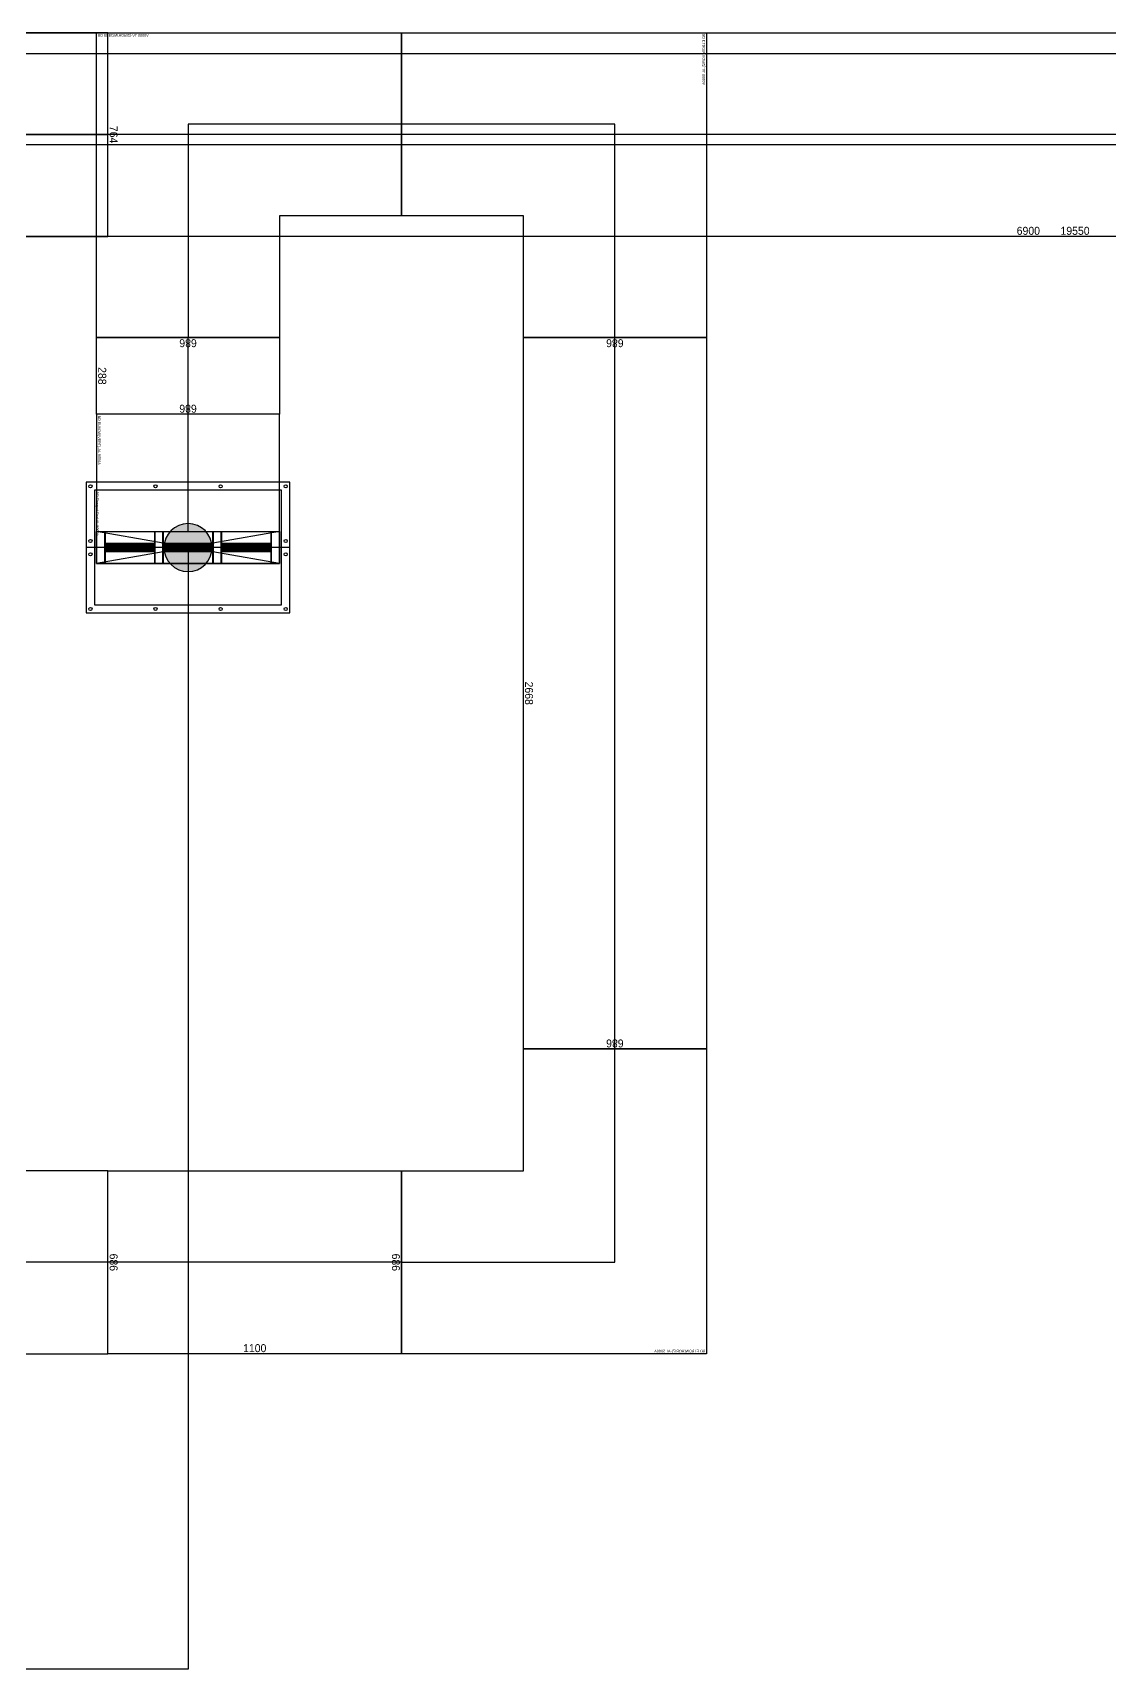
# Model space of a CAD drawing. Header units: millimetres. Extents: x 28486 to 374549, y -351975 to 868946.
# Drawn here: x 291918 to 295953, y 741949 to 748086 of the extents above; entities that cross this region are included whole.
import ezdxf
from ezdxf.enums import TextEntityAlignment as Align

# ---------------------------------------------------------------- set-up
doc = ezdxf.new("R2010")
doc.units = ezdxf.units.MM
doc.header["$LTSCALE"] = 150
doc.layers.get('Defpoints').update_dxf_attribs({"color": 150})
for name, color, linetype in [('-----27 Bus Duct_LV_380-220V', 200, 'Continuous'), ('-----27 Bus Duct_LV_380-220V_LOAD BANK', 7, 'Continuous'), ('-----27 Bus Duct_LV_380-220V_UT', 41, 'Continuous'), ('-----27 Bus Duct_LV_380-220V_UT B', 71, 'Continuous'), ('-----99 Cable Schedule', 2, 'Continuous')]:
    doc.layers.add(name, color=color, linetype=linetype)
doc.styles.add('ELEC', font='')
doc.styles.get("Standard").update_dxf_attribs({"font": ''})
doc.styles.get('ELEC').set_extended_font_data('Dotum')
doc.styles.get('Standard').set_extended_font_data('Dotum')
doc.dimstyles.new('전기통신참고용-치수', dxfattribs={"dimscale": 15, "dimtxt": 2, "dimasz": 0, "dimexe": 0, "dimexo": 0, "dimgap": 0.4, "dimtad": 4, "dimdec": 0, "dimzin": 0, "dimdsep": 46, "dimtxsty": 'Standard', "dimblk": 'NONE', "dimcen": 0, "dimse1": 1, "dimse2": 1, "dimsd1": 1, "dimsd2": 1, "dimclrd": 8, "dimclre": 8, "dimclrt": 8, "dimadec": 0, "dimazin": 0, "dimtfac": 1, "dimtdec": 0, "dimtix": 1, "dimtmove": 2, "dimatfit": 0, "dimldrblk": 'NONE', "dimfxl": 2, "dimtolj": 1, "dimtzin": 0, "dimarcsym": 0})

# ---------------------------------------------------------------- blocks, each defined once
blk = doc.blocks.new('*D2123')
at = {"layer": 'Defpoints', "color": 0, "transparency": 16777216}
for p in [(764, 28033.4), (764, 28033.4), (764, 8483.4)]:
    blk.add_point(p, dxfattribs=at)
at = {"color": 0, "transparency": 16777216, "insert": (743, 18258.4), "char_height": 30, "attachment_point": 5, "rotation": 90}
blk.add_mtext('\\A1;{\\C0;19550}', dxfattribs=at)
blk = doc.blocks.new('_None')
blk = doc.blocks.new('*U2077')
at = {"color": 1}
blk.add_line((343, 8011), (343, -17100), dxfattribs=at)
at = {"color": 0}
blk.add_lwpolyline([(686, -17100), (0, -17100), (0, 8011), (686, 8011)], close=True, dxfattribs=at)
blk = doc.blocks.new('*D764')
at = {"layer": 'Defpoints', "color": 0, "transparency": 16777216}
for p in [(0, 6035.5), (764, 6035.5), (764, 6035.5)]:
    blk.add_point(p, dxfattribs=at)
at = {"color": 0, "transparency": 16777216, "insert": (382, 6014.5), "char_height": 30, "attachment_point": 5}
blk.add_mtext('\\A1;{\\C0;764}', dxfattribs=at)
blk = doc.blocks.new('*D765')
at = {"layer": 'Defpoints', "color": 0, "transparency": 16777216}
for p in [(764, 6035.5), (764, 6035.5), (764, -864.5)]:
    blk.add_point(p, dxfattribs=at)
at = {"color": 0, "transparency": 16777216, "insert": (743, 2585.5), "char_height": 30, "attachment_point": 5, "rotation": 90}
blk.add_mtext('\\A1;{\\C0;6900}', dxfattribs=at)
blk = doc.blocks.new('*D766')
at = {"layer": 'Defpoints', "color": 0, "transparency": 16777216}
for p in [(0, -864.5), (764, -864.5), (764, -864.5)]:
    blk.add_point(p, dxfattribs=at)
at = {"color": 0, "transparency": 16777216, "insert": (382, -843.5), "char_height": 30, "attachment_point": 5}
blk.add_mtext('\\A1;{\\C0;764}', dxfattribs=at)
blk = doc.blocks.new('*U21')
at = {"color": 0}
blk.add_lwpolyline([(-800, -382), (-382, -382), (-382, -800), (382, -800), (382, -382), (800, -382), (800, 382), (-800, 382)], close=True, dxfattribs=at)
at = {"color": 1}
for points in [[(-800, 0), (800, 0)], [(0, 0), (0, -800)]]:
    blk.add_lwpolyline(points, dxfattribs=at)
at = {"color": 0, "style": 'ELEC'}
blk.add_text('BD TEE(HORIZ)-AL 6300A', height=10, dxfattribs=at).set_placement((0, 10), align=Align.MIDDLE)
blk = doc.blocks.new('*U74')
at = {"color": 0}
blk.add_lwpolyline([(-343, -343), (800, -343), (800, 343), (343, 343), (343, 800), (-343, 800)], close=True, dxfattribs=at)
at = {"color": 1}
blk.add_lwpolyline([(800, 0), (0, 0), (0, 800)], dxfattribs=at)
at = {"color": 0, "style": 'ELEC'}
blk.add_text('BD ELBOW(HORIZ)-AL 5000A', height=10, dxfattribs=at).set_placement((-338, -333), align=Align.MIDDLE_LEFT)
blk = doc.blocks.new('*U79')
at = {"color": 0}
blk.add_line((0, 381.5), (0, -381.5), dxfattribs=at)
at = {"color": 1}
for p, q in [((60, 343), (-60, -343)), ((-60, 343), (60, -343))]:
    blk.add_line(p, q, dxfattribs=at)
at = {"color": 0}
for points in [[(-245, -381.5), (245, -381.5), (245, 381.5), (-245, 381.5)], [(-215, -350.5), (215, -350.5), (215, 350.5), (-215, 350.5)]]:
    blk.add_lwpolyline(points, close=True, dxfattribs=at)
at = {"color": 1}
blk.add_lwpolyline([(60, -343), (-60, -343), (-60, 343), (60, 343)], close=True, dxfattribs=at)
for points in [[(-60, 123, -0.4142136), (-58, 125), (-17.2, 125, 0.4142136), (-16.2, 126), (-16.2, 310, 0.4142136), (-17.2, 311), (-58, 311, -0.4142136), (-60, 313), (-60, 343, -0.4142136), (-59, 342), (-59, 313, 0.4142136), (-58, 312), (58, 312, 0.4142136), (59, 313), (59, 342, -0.4142136), (60, 343), (60, 313, -0.4142136), (58, 311), (17.2, 311, 0.4142136), (16.2, 310), (16.2, 126, 0.4142136), (17.2, 125), (58, 125, -0.4142136), (60, 123), (60, 111, -0.4142136), (59, 112), (59, 123, 0.4142136), (58, 124), (-58, 124, 0.4142136), (-59, 123), (-59, 112, -0.4142136), (-60, 111), (-60, 111), (-60, 111), (-60, 111)], [(-15.2, 126), (-15.2, 310, -0.4142136), (-14.2, 311), (14.2, 311, -0.4142136), (15.2, 310), (15.2, 126, -0.4142136), (14.2, 125), (-14.2, 125, -0.4142136)], [(-14.2, 127), (-14.2, 309, -0.4142136), (-13.2, 310), (-8.85, 310, -0.4142136), (-7.85, 309), (-7.85, 127, -0.4142136), (-8.85, 126), (-13.2, 126, -0.4142136)], [(-6.85, 127), (-6.85, 309, -0.4142136), (-5.85, 310), (-1.5, 310, -0.4142136), (-0.5, 309), (-0.5, 127, -0.4142136), (-1.5, 126), (-5.85, 126, -0.4142136)], [(0.5, 127), (0.5, 309, -0.4142136), (1.5, 310), (5.85, 310, -0.4142136), (6.85, 309), (6.85, 127, -0.4142136), (5.85, 126), (1.5, 126, -0.4142136)], [(7.85, 127), (7.85, 309, -0.4142136), (8.85, 310), (13.2, 310, -0.4142136), (14.2, 309), (14.2, 127, -0.4142136), (13.2, 126), (8.85, 126, -0.4142136)], [(-60, -95, -0.4142136), (-58, -93), (-17.2, -93, 0.4142136), (-16.2, -92), (-16.2, 92, 0.4142136), (-17.2, 93), (-58, 93, -0.4142136), (-60, 95), (-60, 109, -0.4142136), (-59, 108), (-59, 95, 0.4142136), (-58, 94), (58, 94, 0.4142136), (59, 95), (59, 108, -0.4142136), (60, 109), (60, 95, -0.4142136), (58, 93), (17.2, 93, 0.4142136), (16.2, 92), (16.2, -92, 0.4142136), (17.2, -93), (58, -93, -0.4142136), (60, -95), (60, -108, -0.4142136), (59, -107), (59, -95, 0.4142136), (58, -94), (-58, -94, 0.4142136), (-59, -95), (-59, -107, -0.4142136), (-60, -108), (-60, -108), (-60, -108), (-60, -108)], [(-15.2, -92), (-15.2, 92, -0.4142136), (-14.2, 93), (14.2, 93, -0.4142136), (15.2, 92), (15.2, -92, -0.4142136), (14.2, -93), (-14.2, -93, -0.4142136)], [(-14.2, -91), (-14.2, 91, -0.4142136), (-13.2, 92), (-8.85, 92, -0.4142136), (-7.85, 91), (-7.85, -91, -0.4142136), (-8.85, -92), (-13.2, -92, -0.4142136)], [(-6.85, -91), (-6.85, 91, -0.4142136), (-5.85, 92), (-1.5, 92, -0.4142136), (-0.5, 91), (-0.5, -91, -0.4142136), (-1.5, -92), (-5.85, -92, -0.4142136)], [(0.5, -91), (0.5, 91, -0.4142136), (1.5, 92), (5.85, 92, -0.4142136), (6.85, 91), (6.85, -91, -0.4142136), (5.85, -92), (1.5, -92, -0.4142136)], [(7.85, -91), (7.85, 91, -0.4142136), (8.85, 92), (13.2, 92, -0.4142136), (14.2, 91), (14.2, -91, -0.4142136), (13.2, -92), (8.85, -92, -0.4142136)], [(-60, -313, -0.4142136), (-58, -311), (-17.2, -311, 0.4142136), (-16.2, -310), (-16.2, -126, 0.4142136), (-17.2, -125), (-58, -125, -0.4142136), (-60, -123), (-60, -110, -0.4142136), (-59, -111), (-59, -123, 0.4142136), (-58, -124), (58, -124, 0.4142136), (59, -123), (59, -111, -0.4142136), (60, -110), (60, -123, -0.4142136), (58, -125), (17.2, -125, 0.4142136), (16.2, -126), (16.2, -310, 0.4142136), (17.2, -311), (58, -311, -0.4142136), (60, -313), (60, -343, -0.4142136), (59, -342), (59, -313, 0.4142136), (58, -312), (-58, -312, 0.4142136), (-59, -313), (-59, -342, -0.4142136), (-60, -343), (-60, -343), (-60, -343), (-60, -343)], [(-15.2, -310), (-15.2, -126, -0.4142136), (-14.2, -125), (14.2, -125, -0.4142136), (15.2, -126), (15.2, -310, -0.4142136), (14.2, -311), (-14.2, -311, -0.4142136)], [(-14.2, -309), (-14.2, -127, -0.4142136), (-13.2, -126), (-8.85, -126, -0.4142136), (-7.85, -127), (-7.85, -309, -0.4142136), (-8.85, -310), (-13.2, -310, -0.4142136)], [(-6.85, -309), (-6.85, -127, -0.4142136), (-5.85, -126), (-1.5, -126, -0.4142136), (-0.5, -127), (-0.5, -309, -0.4142136), (-1.5, -310), (-5.85, -310, -0.4142136)], [(0.5, -309), (0.5, -127, -0.4142136), (1.5, -126), (5.85, -126, -0.4142136), (6.85, -127), (6.85, -309, -0.4142136), (5.85, -310), (1.5, -310, -0.4142136)], [(7.85, -309), (7.85, -127, -0.4142136), (8.85, -126), (13.2, -126, -0.4142136), (14.2, -127), (14.2, -309, -0.4142136), (13.2, -310), (8.85, -310, -0.4142136)]]:
    blk.add_lwpolyline(points, format="xyb", close=True, dxfattribs=at)
at = {"color": 0}
for centre in [(-230, 366), (-25, 366), (25, 366), (230, 366), (-230, 122), (230, 122), (-230, -122), (230, -122), (-230, -366), (-25, -366), (25, -366), (230, -366)]:
    blk.add_circle(centre, 6, dxfattribs=at)
at = {"color": 0, "style": 'ELEC'}
blk.add_text('BD Flanged End-AL 5000A', height=10, dxfattribs=at).set_placement((-210, -340.5), align=Align.MIDDLE_LEFT)
blk = doc.blocks.new('*U69')
at = {"color": 1}
for p, q in [((340, 343), (220, -343)), ((220, 343), (340, -343))]:
    blk.add_line(p, q, dxfattribs=at)
at = {"color": 0}
blk.add_lwpolyline([(-220, -343), (220, -343), (220, 343), (-220, 343)], close=True, dxfattribs=at)
blk.add_lwpolyline([(220, -343), (340, -343), (340, 343), (220, 343)], dxfattribs=at)
at = {"color": 1}
for points in [[(220, 123, -0.4142136), (222, 125), (262.8, 125, 0.4142136), (263.8, 126), (263.8, 310, 0.4142136), (262.8, 311), (222, 311, -0.4142136), (220, 313), (220, 343, -0.4142136), (221, 342), (221, 313, 0.4142136), (222, 312), (338, 312, 0.4142136), (339, 313), (339, 342, -0.4142136), (340, 343), (340, 313, -0.4142136), (338, 311), (297.2, 311, 0.4142136), (296.2, 310), (296.2, 126, 0.4142136), (297.2, 125), (338, 125, -0.4142136), (340, 123), (340, 111, -0.4142136), (339, 112), (339, 123, 0.4142136), (338, 124), (222, 124, 0.4142136), (221, 123), (221, 112, -0.4142136), (220, 111), (220, 111), (220, 111), (220, 111)], [(264.8, 126), (264.8, 310, -0.4142136), (265.8, 311), (294.2, 311, -0.4142136), (295.2, 310), (295.2, 126, -0.4142136), (294.2, 125), (265.8, 125, -0.4142136)], [(265.8, 127), (265.8, 309, -0.4142136), (266.8, 310), (271.15, 310, -0.4142136), (272.15, 309), (272.15, 127, -0.4142136), (271.15, 126), (266.8, 126, -0.4142136)], [(273.15, 127), (273.15, 309, -0.4142136), (274.15, 310), (278.5, 310, -0.4142136), (279.5, 309), (279.5, 127, -0.4142136), (278.5, 126), (274.15, 126, -0.4142136)], [(280.5, 127), (280.5, 309, -0.4142136), (281.5, 310), (285.85, 310, -0.4142136), (286.85, 309), (286.85, 127, -0.4142136), (285.85, 126), (281.5, 126, -0.4142136)], [(287.85, 127), (287.85, 309, -0.4142136), (288.85, 310), (293.2, 310, -0.4142136), (294.2, 309), (294.2, 127, -0.4142136), (293.2, 126), (288.85, 126, -0.4142136)], [(220, -95, -0.4142136), (222, -93), (262.8, -93, 0.4142136), (263.8, -92), (263.8, 92, 0.4142136), (262.8, 93), (222, 93, -0.4142136), (220, 95), (220, 109, -0.4142136), (221, 108), (221, 95, 0.4142136), (222, 94), (338, 94, 0.4142136), (339, 95), (339, 108, -0.4142136), (340, 109), (340, 95, -0.4142136), (338, 93), (297.2, 93, 0.4142136), (296.2, 92), (296.2, -92, 0.4142136), (297.2, -93), (338, -93, -0.4142136), (340, -95), (340, -108, -0.4142136), (339, -107), (339, -95, 0.4142136), (338, -94), (222, -94, 0.4142136), (221, -95), (221, -107, -0.4142136), (220, -108), (220, -108), (220, -108), (220, -108)], [(264.8, -92), (264.8, 92, -0.4142136), (265.8, 93), (294.2, 93, -0.4142136), (295.2, 92), (295.2, -92, -0.4142136), (294.2, -93), (265.8, -93, -0.4142136)], [(265.8, -91), (265.8, 91, -0.4142136), (266.8, 92), (271.15, 92, -0.4142136), (272.15, 91), (272.15, -91, -0.4142136), (271.15, -92), (266.8, -92, -0.4142136)], [(273.15, -91), (273.15, 91, -0.4142136), (274.15, 92), (278.5, 92, -0.4142136), (279.5, 91), (279.5, -91, -0.4142136), (278.5, -92), (274.15, -92, -0.4142136)], [(280.5, -91), (280.5, 91, -0.4142136), (281.5, 92), (285.85, 92, -0.4142136), (286.85, 91), (286.85, -91, -0.4142136), (285.85, -92), (281.5, -92, -0.4142136)], [(287.85, -91), (287.85, 91, -0.4142136), (288.85, 92), (293.2, 92, -0.4142136), (294.2, 91), (294.2, -91, -0.4142136), (293.2, -92), (288.85, -92, -0.4142136)], [(220, -313, -0.4142136), (222, -311), (262.8, -311, 0.4142136), (263.8, -310), (263.8, -126, 0.4142136), (262.8, -125), (222, -125, -0.4142136), (220, -123), (220, -110, -0.4142136), (221, -111), (221, -123, 0.4142136), (222, -124), (338, -124, 0.4142136), (339, -123), (339, -111, -0.4142136), (340, -110), (340, -123, -0.4142136), (338, -125), (297.2, -125, 0.4142136), (296.2, -126), (296.2, -310, 0.4142136), (297.2, -311), (338, -311, -0.4142136), (340, -313), (340, -343, -0.4142136), (339, -342), (339, -313, 0.4142136), (338, -312), (222, -312, 0.4142136), (221, -313), (221, -342, -0.4142136), (220, -343), (220, -343), (220, -343), (220, -343)], [(264.8, -310), (264.8, -126, -0.4142136), (265.8, -125), (294.2, -125, -0.4142136), (295.2, -126), (295.2, -310, -0.4142136), (294.2, -311), (265.8, -311, -0.4142136)], [(265.8, -309), (265.8, -127, -0.4142136), (266.8, -126), (271.15, -126, -0.4142136), (272.15, -127), (272.15, -309, -0.4142136), (271.15, -310), (266.8, -310, -0.4142136)], [(273.15, -309), (273.15, -127, -0.4142136), (274.15, -126), (278.5, -126, -0.4142136), (279.5, -127), (279.5, -309, -0.4142136), (278.5, -310), (274.15, -310, -0.4142136)], [(280.5, -309), (280.5, -127, -0.4142136), (281.5, -126), (285.85, -126, -0.4142136), (286.85, -127), (286.85, -309, -0.4142136), (285.85, -310), (281.5, -310, -0.4142136)], [(287.85, -309), (287.85, -127, -0.4142136), (288.85, -126), (293.2, -126, -0.4142136), (294.2, -127), (294.2, -309, -0.4142136), (293.2, -310), (288.85, -310, -0.4142136)]]:
    blk.add_lwpolyline(points, format="xyb", close=True, dxfattribs=at)
blk.add_lwpolyline([(220, 0), (-220, 0)], dxfattribs=at)
at = {"color": 0, "style": 'ELEC'}
blk.add_text('BD ELBOW(VERT)-AL 5000A', height=10, dxfattribs=at).set_placement((-215, -333), align=Align.MIDDLE_LEFT)
blk = doc.blocks.new('*D952')
at = {"layer": 'Defpoints', "color": 0, "transparency": 16777216}
for p in [(0, 4700.1), (686, 4700.1), (686, 4700.1)]:
    blk.add_point(p, dxfattribs=at)
at = {"color": 0, "transparency": 16777216, "insert": (343, 4679.1), "char_height": 30, "attachment_point": 5}
blk.add_mtext('\\A1;{\\C0;686}', dxfattribs=at)
blk = doc.blocks.new('*D953')
at = {"layer": 'Defpoints', "color": 0, "transparency": 16777216}
for p in [(686, 4700.1), (686, 4700.1), (686, 3600)]:
    blk.add_point(p, dxfattribs=at)
at = {"color": 0, "transparency": 16777216, "insert": (665, 4150), "char_height": 30, "attachment_point": 5, "rotation": 90}
blk.add_mtext('\\A1;{\\C0;1100}', dxfattribs=at)
blk = doc.blocks.new('*D954')
at = {"layer": 'Defpoints', "color": 0, "transparency": 16777216}
for p in [(0, 3600), (686, 3600), (686, 3600)]:
    blk.add_point(p, dxfattribs=at)
at = {"color": 0, "transparency": 16777216, "insert": (343, 3621), "char_height": 30, "attachment_point": 5}
blk.add_mtext('\\A1;{\\C0;686}', dxfattribs=at)
blk = doc.blocks.new('*D956')
at = {"layer": 'Defpoints', "color": 0, "transparency": 16777216}
for p in [(0, 4700.1), (686, 4700.1), (686, 4700.1)]:
    blk.add_point(p, dxfattribs=at)
at = {"color": 0, "transparency": 16777216, "insert": (343, 4679.1), "char_height": 30, "attachment_point": 5}
blk.add_mtext('\\A1;{\\C0;686}', dxfattribs=at)
blk = doc.blocks.new('*D957')
at = {"layer": 'Defpoints', "color": 0, "transparency": 16777216}
for p in [(686, 4700.1), (686, 4700.1), (686, 2032.4)]:
    blk.add_point(p, dxfattribs=at)
at = {"color": 0, "transparency": 16777216, "insert": (665, 3366.2), "char_height": 30, "attachment_point": 5, "rotation": 90}
blk.add_mtext('\\A1;{\\C0;2668}', dxfattribs=at)
blk = doc.blocks.new('*D958')
at = {"layer": 'Defpoints', "color": 0, "transparency": 16777216}
for p in [(0, 2032.4), (686, 2032.4), (686, 2032.4)]:
    blk.add_point(p, dxfattribs=at)
at = {"color": 0, "transparency": 16777216, "insert": (343, 2053.4), "char_height": 30, "attachment_point": 5}
blk.add_mtext('\\A1;{\\C0;686}', dxfattribs=at)
blk = doc.blocks.new('*D960')
at = {"layer": 'Defpoints', "color": 0, "transparency": 16777216}
for p in [(0, 2320.1), (686, 2320.1), (686, 2320.1)]:
    blk.add_point(p, dxfattribs=at)
at = {"color": 0, "transparency": 16777216, "insert": (343, 2299.1), "char_height": 30, "attachment_point": 5}
blk.add_mtext('\\A1;{\\C0;686}', dxfattribs=at)
blk = doc.blocks.new('*D961')
at = {"layer": 'Defpoints', "color": 0, "transparency": 16777216}
for p in [(686, 2320.1), (686, 2320.1), (686, 2032.4)]:
    blk.add_point(p, dxfattribs=at)
at = {"color": 0, "transparency": 16777216, "insert": (665, 2176.2), "char_height": 30, "attachment_point": 5, "rotation": 90}
blk.add_mtext('\\A1;{\\C0;288}', dxfattribs=at)
blk = doc.blocks.new('*D962')
at = {"layer": 'Defpoints', "color": 0, "transparency": 16777216}
for p in [(0, 2032.4), (686, 2032.4), (686, 2032.4)]:
    blk.add_point(p, dxfattribs=at)
at = {"color": 0, "transparency": 16777216, "insert": (343, 2053.4), "char_height": 30, "attachment_point": 5}
blk.add_mtext('\\A1;{\\C0;686}', dxfattribs=at)
blk = doc.blocks.new('A$C9a0ab699')
h = blk.add_hatch(color=0)
edge = h.paths.add_edge_path()
edge.add_arc((0, 0), 64, 720, 1080, ccw=False)
at = {"color": 0}
blk.add_circle((0, 0), 64, dxfattribs=at)
blk = doc.blocks.new('*D2108')
at = {"layer": 'Defpoints', "color": 0, "transparency": 16777216}
for p in [(0, 9640.6), (764, 9640.6), (764, 9640.6), (686, 8011), (686, 8011), (0, -6127), (764, -6127), (764, -6127), (686, -17100)]:
    blk.add_point(p, dxfattribs=at)
at = {"color": 0, "transparency": 16777216, "char_height": 30, "attachment_point": 5}
for insert in [(382, 9661.6), (382, -6106)]:
    blk.add_mtext('\\A1;{\\C0;764}', dxfattribs=dict(at, insert=insert))
at = {"color": 0, "transparency": 16777216, "insert": (665, -4544.5), "char_height": 30, "attachment_point": 5, "rotation": 90}
blk.add_mtext('\\A1;{\\C0;25111}', dxfattribs=at)
blk = doc.blocks.new('*U2121')
at = {"color": 1}
blk.add_line((382, 28033.4), (382, 8483.4), dxfattribs=at)
at = {"color": 0}
blk.add_lwpolyline([(764, 8483.4), (0, 8483.4), (0, 28033.4), (764, 28033.4)], close=True, dxfattribs=at)
dim = blk.add_linear_dim(base=(764, 28033.4), p1=(764, 8483.4), p2=(764, 28033.4), angle=90, text='{\\C0;<>}', dimstyle='전기통신참고용-치수', override={"dimtad": 1, "dimtxsty": 'Standard', "dimclrd": 0, "dimclre": 0, "dimclrt": 0}, dxfattribs=at)
dim.commit()
dim.dimension.update_dxf_attribs({"geometry": '*D2123', "text_midpoint": (743, 18258.4)})
blk = doc.blocks.new('*U763')
at = {"color": 1}
blk.add_line((382, 6035.5), (382, -864.5), dxfattribs=at)
at = {"color": 0}
blk.add_lwpolyline([(764, -864.5), (0, -864.5), (0, 6035.5), (764, 6035.5)], close=True, dxfattribs=at)
for base, p1, p2, override, picture, middle in [((764, 6035.5), (0, 6035.5), (764, 6035.5), {"dimtxsty": 'Standard', "dimclrd": 0, "dimclre": 0, "dimclrt": 0}, '*D764', (382, 6014.5)), ((764, -864.5), (0, -864.5), (764, -864.5), {"dimtad": 1, "dimtxsty": 'Standard', "dimclrd": 0, "dimclre": 0, "dimclrt": 0}, '*D766', (382, -843.5))]:
    dim = blk.add_linear_dim(base=base, p1=p1, p2=p2, text='{\\C0;<>}', dimstyle='전기통신참고용-치수', override=override, dxfattribs=at)
    dim.commit()
    dim.dimension.update_dxf_attribs({"geometry": picture, "text_midpoint": middle})
dim = blk.add_linear_dim(base=(764, 6035.5), p1=(764, -864.5), p2=(764, 6035.5), angle=90, text='{\\C0;<>}', dimstyle='전기통신참고용-치수', override={"dimtad": 1, "dimtxsty": 'Standard', "dimclrd": 0, "dimclre": 0, "dimclrt": 0}, dxfattribs=at)
dim.commit()
dim.dimension.update_dxf_attribs({"geometry": '*D765', "text_midpoint": (743, 2585.5)})
blk = doc.blocks.new('*U951')
at = {"color": 1}
blk.add_line((343, 4700.1), (343, 3600), dxfattribs=at)
at = {"color": 0}
blk.add_lwpolyline([(686, 3600), (0, 3600), (0, 4700.1), (686, 4700.1)], close=True, dxfattribs=at)
for base, p1, p2, override, picture, middle in [((686, 4700.1), (0, 4700.1), (686, 4700.1), {"dimtxsty": 'Standard', "dimclrd": 0, "dimclre": 0, "dimclrt": 0}, '*D952', (343, 4679.1)), ((686, 3600), (0, 3600), (686, 3600), {"dimtad": 1, "dimtxsty": 'Standard', "dimclrd": 0, "dimclre": 0, "dimclrt": 0}, '*D954', (343, 3621))]:
    dim = blk.add_linear_dim(base=base, p1=p1, p2=p2, text='{\\C0;<>}', dimstyle='전기통신참고용-치수', override=override, dxfattribs=at)
    dim.commit()
    dim.dimension.update_dxf_attribs({"geometry": picture, "text_midpoint": middle})
dim = blk.add_linear_dim(base=(686, 4700.1), p1=(686, 3600), p2=(686, 4700.1), angle=90, text='{\\C0;<>}', dimstyle='전기통신참고용-치수', override={"dimtad": 1, "dimtxsty": 'Standard', "dimclrd": 0, "dimclre": 0, "dimclrt": 0}, dxfattribs=at)
dim.commit()
dim.dimension.update_dxf_attribs({"geometry": '*D953', "text_midpoint": (665, 4150)})
blk = doc.blocks.new('*U955')
at = {"color": 1}
blk.add_line((343, 4700.1), (343, 2032.4), dxfattribs=at)
at = {"color": 0}
blk.add_lwpolyline([(686, 2032.4), (0, 2032.4), (0, 4700.1), (686, 4700.1)], close=True, dxfattribs=at)
for base, p1, p2, override, picture, middle in [((686, 4700.1), (0, 4700.1), (686, 4700.1), {"dimtxsty": 'Standard', "dimclrd": 0, "dimclre": 0, "dimclrt": 0}, '*D956', (343, 4679.1)), ((686, 2032.4), (0, 2032.4), (686, 2032.4), {"dimtad": 1, "dimtxsty": 'Standard', "dimclrd": 0, "dimclre": 0, "dimclrt": 0}, '*D958', (343, 2053.4))]:
    dim = blk.add_linear_dim(base=base, p1=p1, p2=p2, text='{\\C0;<>}', dimstyle='전기통신참고용-치수', override=override, dxfattribs=at)
    dim.commit()
    dim.dimension.update_dxf_attribs({"geometry": picture, "text_midpoint": middle})
dim = blk.add_linear_dim(base=(686, 4700.1), p1=(686, 2032.4), p2=(686, 4700.1), angle=90, text='{\\C0;<>}', dimstyle='전기통신참고용-치수', override={"dimtad": 1, "dimtxsty": 'Standard', "dimclrd": 0, "dimclre": 0, "dimclrt": 0}, dxfattribs=at)
dim.commit()
dim.dimension.update_dxf_attribs({"geometry": '*D957', "text_midpoint": (665, 3366.2)})
blk = doc.blocks.new('*U959')
at = {"color": 1}
blk.add_line((343, 2320.1), (343, 2032.4), dxfattribs=at)
at = {"color": 0}
blk.add_lwpolyline([(686, 2032.4), (0, 2032.4), (0, 2320.1), (686, 2320.1)], close=True, dxfattribs=at)
for base, p1, p2, override, picture, middle in [((686, 2320.1), (0, 2320.1), (686, 2320.1), {"dimtxsty": 'Standard', "dimclrd": 0, "dimclre": 0, "dimclrt": 0}, '*D960', (343, 2299.1)), ((686, 2032.4), (0, 2032.4), (686, 2032.4), {"dimtad": 1, "dimtxsty": 'Standard', "dimclrd": 0, "dimclre": 0, "dimclrt": 0}, '*D962', (343, 2053.4))]:
    dim = blk.add_linear_dim(base=base, p1=p1, p2=p2, text='{\\C0;<>}', dimstyle='전기통신참고용-치수', override=override, dxfattribs=at)
    dim.commit()
    dim.dimension.update_dxf_attribs({"geometry": picture, "text_midpoint": middle})
dim = blk.add_linear_dim(base=(686, 2320.1), p1=(686, 2032.4), p2=(686, 2320.1), angle=90, text='{\\C0;<>}', dimstyle='전기통신참고용-치수', override={"dimtad": 1, "dimtxsty": 'Standard', "dimclrd": 0, "dimclre": 0, "dimclrt": 0}, dxfattribs=at)
dim.commit()
dim.dimension.update_dxf_attribs({"geometry": '*D961', "text_midpoint": (665, 2176.2)})
blk = doc.blocks.new('*U2105')
at = {"color": 0}
for base, p1, p2, middle in [((764, 9640.6), (0, 9640.6), (764, 9640.6), (382, 9661.6)), ((764, -6127), (0, -6127), (764, -6127), (382, -6106))]:
    dim = blk.add_linear_dim(base=base, p1=p1, p2=p2, text='{\\C0;<>}', dimstyle='전기통신참고용-치수', override={"dimtad": 1, "dimtxsty": 'Standard', "dimclrd": 0, "dimclre": 0, "dimclrt": 0}, dxfattribs=at)
    dim.commit()
    dim.dimension.update_dxf_attribs({"geometry": '*D2108', "text_midpoint": middle})

msp = doc.modelspace()

# ---------------------------------------------------------------- linework, layer by layer
at = {"layer": '-----99 Cable Schedule', "color": 1}
for p, q in [((292500.1, 746155, 0), (292500.1, 741949.1, 0)), ((292500.1, 741949.1, 0), (291138.9, 741949.1, 0))]:
    msp.add_line(p, q, dxfattribs=at)

# ---------------------------------------------------------------- block references
at = {"layer": '-----27 Bus Duct_LV_380-220V', "xscale": -1}
for p, rotation in [((292500.1, 747742.7), 180), ((294100.1, 747742.7), 90)]:
    msp.add_blockref('*U74', p, dxfattribs=dict(at, rotation=rotation))
at = {"layer": '-----27 Bus Duct_LV_380-220V'}
for name, p, rotation in [('*U959', (292843.1, 748975.1, 0), 180), ('*U955', (294443.1, 748975.1, 0), 180), ('*U69', (292500.1, 746435, 0), 270), ('*U79', (292500.1, 746155, 0), 270), ('*U951', (288600, 743818, 0), 270)]:
    msp.add_blockref(name, p, dxfattribs=dict(at, rotation=rotation))
msp.add_blockref('*U74', (291400, 743475, 0), dxfattribs=at)
at = {"layer": '-----27 Bus Duct_LV_380-220V', "xscale": -1}
msp.add_blockref('*U74', (294100.1, 743475, 0), dxfattribs=at)
at = {"layer": '-----27 Bus Duct_LV_380-220V_LOAD BANK', "rotation": 270}
msp.add_blockref('*U2121', (277566.6, 748085.7), dxfattribs=at)
at = {"layer": '-----27 Bus Duct_LV_380-220V_UT'}
msp.add_blockref('*U21', (291400, 747703.7), dxfattribs=at)
for name, p, rotation in [('*U763', (293064.5, 748085.7), 270), ('*U2105', (278323, 744811), 90)]:
    msp.add_blockref(name, p, dxfattribs=dict(at, rotation=rotation))
at = {"layer": '-----27 Bus Duct_LV_380-220V_UT B', "rotation": 270}
msp.add_blockref('*U2077', (303189, 748007.7), dxfattribs=at)
at = {"layer": '-----99 Cable Schedule', "color": 1, "xscale": -1.40625, "yscale": 1.40625, "zscale": 1.40625, "rotation": 270}
msp.add_blockref('A$C9a0ab699', (292500.1, 746155, 0), dxfattribs=at)

doc.saveas('drawing.dxf')
